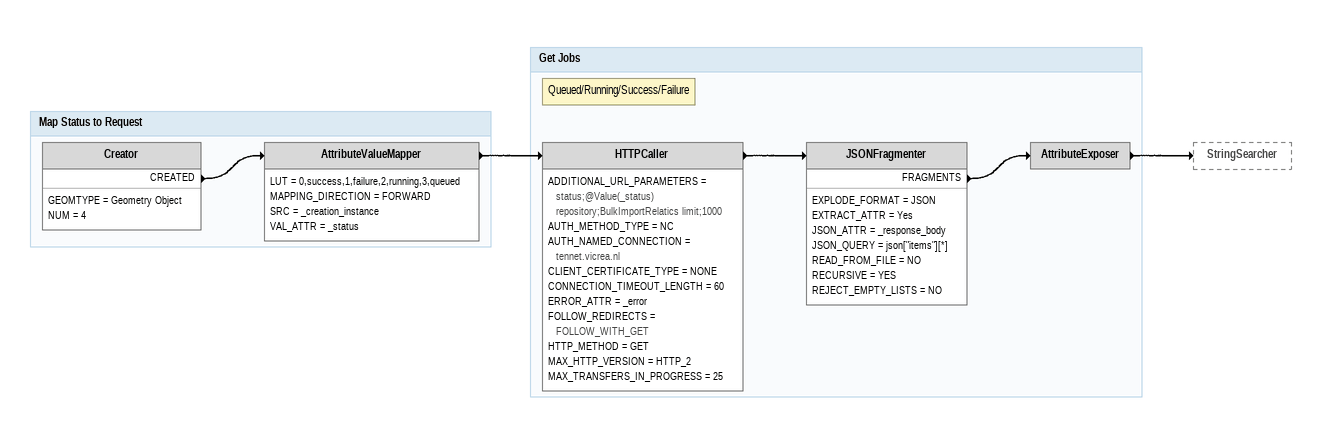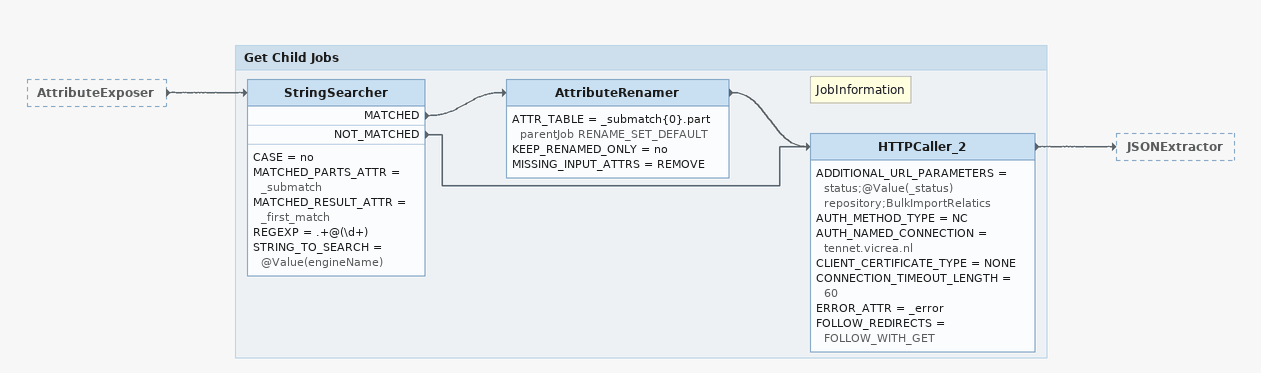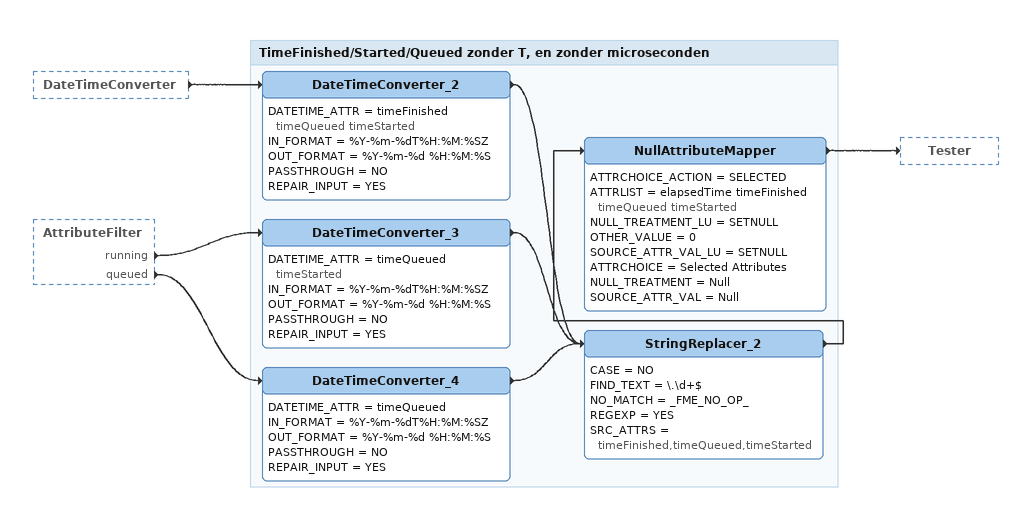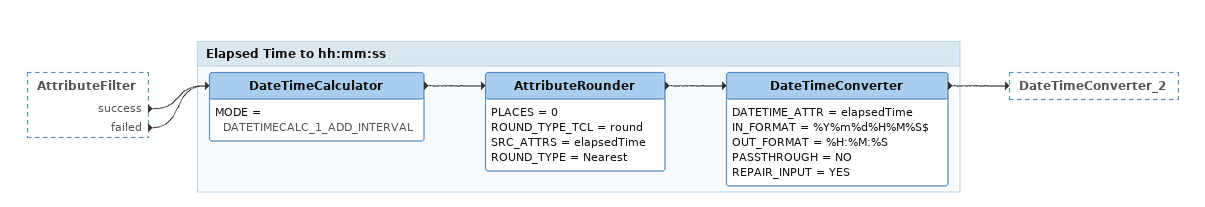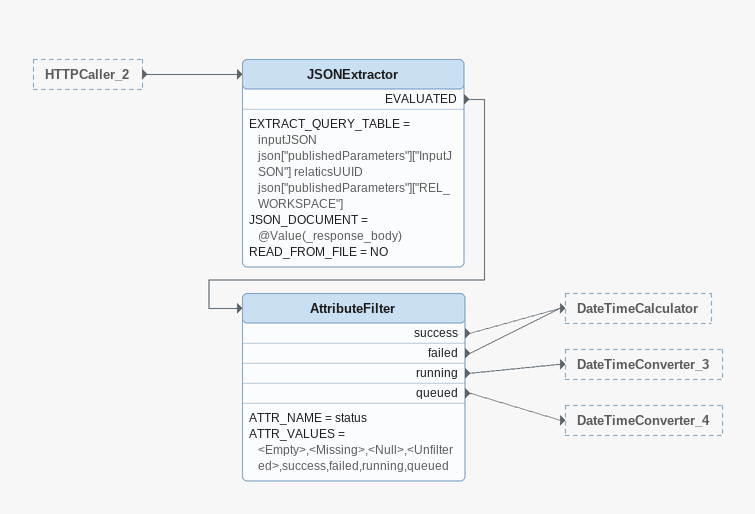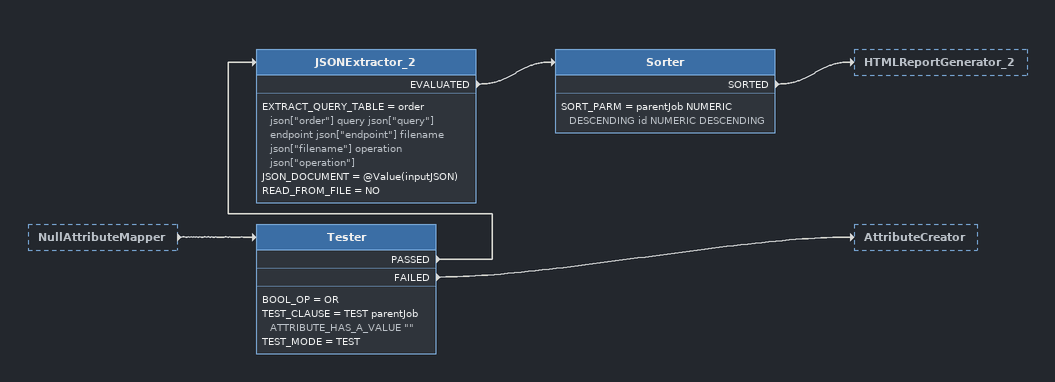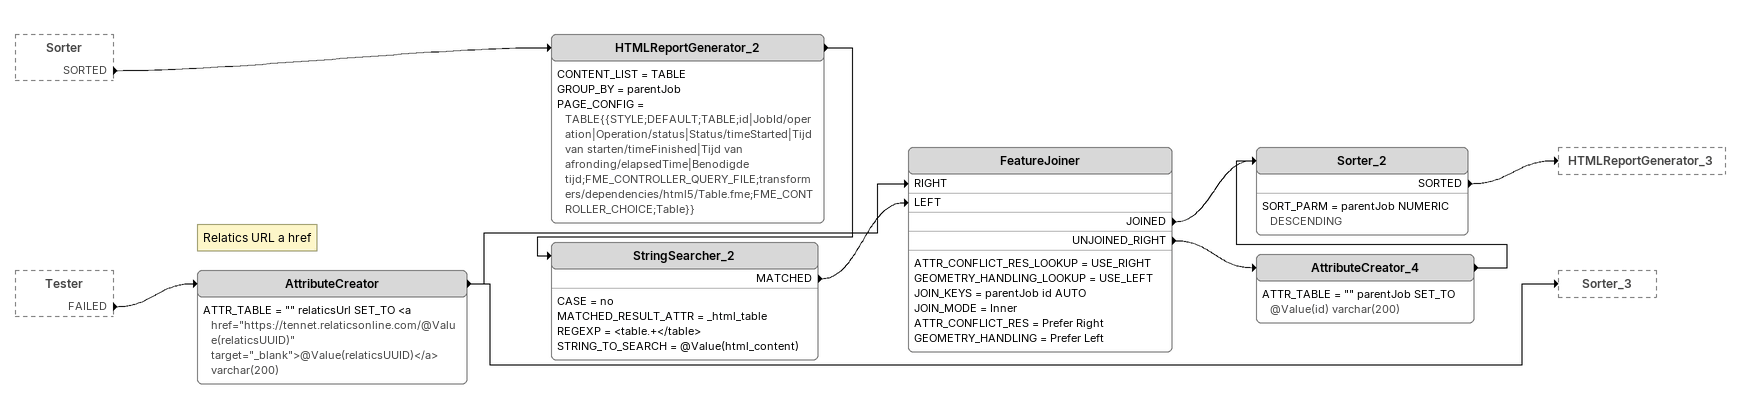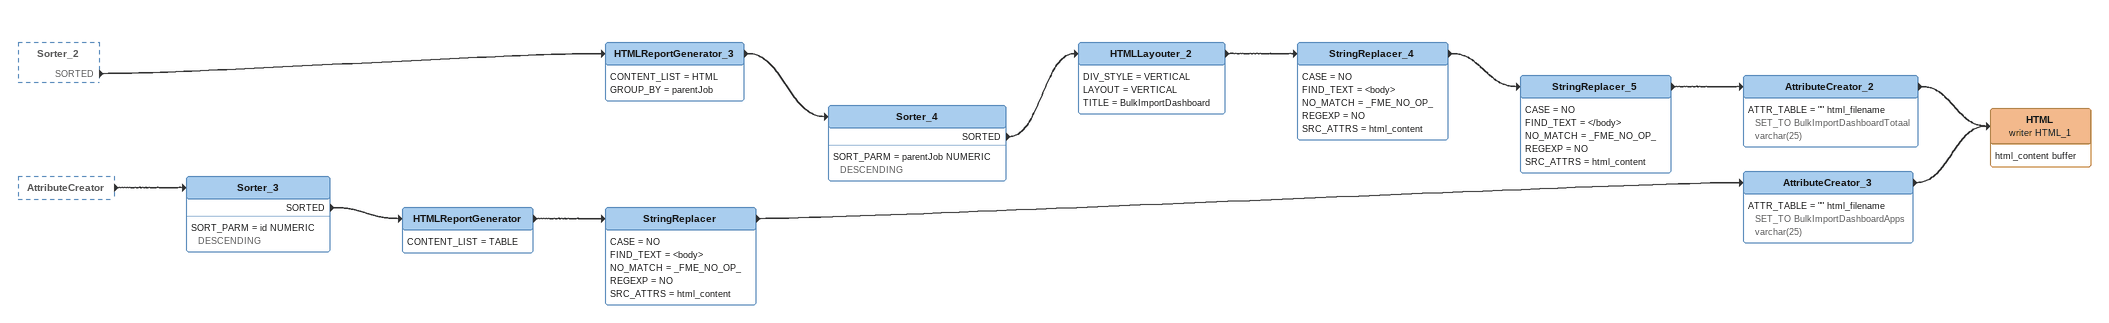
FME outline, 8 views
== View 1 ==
Bookmark: Map Status to Request
Creator
    GEOMTYPE = Geometry Object
    NUM = 4
    CREATED -> AttributeValueMapper
AttributeValueMapper
    LUT = 0,success,1,failure,2,running,3,queued
    MAPPING_DIRECTION = FORWARD
    SRC = _creation_instance
    VAL_ATTR = _status
    -> HTTPCaller

Bookmark: Get Jobs
Note: Queued/Running/Success/Failure
HTTPCaller
    ADDITIONAL_URL_PARAMETERS = status;@Value(_status) repository;BulkImportRelatics limit;1000
    AUTH_METHOD_TYPE = NC
    AUTH_NAMED_CONNECTION = tennet.vicrea.nl
    CLIENT_CERTIFICATE_TYPE = NONE
    CONNECTION_TIMEOUT_LENGTH = 60
    ERROR_ATTR = _error
    FOLLOW_REDIRECTS = FOLLOW_WITH_GET
    HTTP_METHOD = GET
    MAX_HTTP_VERSION = HTTP_2
    MAX_TRANSFERS_IN_PROGRESS = 25
    -> JSONFragmenter
JSONFragmenter
    EXPLODE_FORMAT = JSON
    EXTRACT_ATTR = Yes
    JSON_ATTR = _response_body
    JSON_QUERY = json["items"][*]
    READ_FROM_FILE = NO
    RECURSIVE = YES
    REJECT_EMPTY_LISTS = NO
    FRAGMENTS -> AttributeExposer
AttributeExposer
    -> StringSearcher

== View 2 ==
AttributeExposer [outside]
    -> StringSearcher

Bookmark: Get Child Jobs
StringSearcher
    CASE = no
    MATCHED_PARTS_ATTR = _submatch
    MATCHED_RESULT_ATTR = _first_match
    REGEXP = .+@(\d+)
    STRING_TO_SEARCH = @Value(engineName)
    MATCHED -> AttributeRenamer
    NOT_MATCHED -> HTTPCaller_2
AttributeRenamer
    ATTR_TABLE = _submatch{0}.part parentJob RENAME_SET_DEFAULT
    KEEP_RENAMED_ONLY = no
    MISSING_INPUT_ATTRS = REMOVE
    -> HTTPCaller_2
Note: JobInformation
HTTPCaller_2
    ADDITIONAL_URL_PARAMETERS = status;@Value(_status) repository;BulkImportRelatics
    AUTH_METHOD_TYPE = NC
    AUTH_NAMED_CONNECTION = tennet.vicrea.nl
    CLIENT_CERTIFICATE_TYPE = NONE
    CONNECTION_TIMEOUT_LENGTH = 60
    ERROR_ATTR = _error
    FOLLOW_REDIRECTS = FOLLOW_WITH_GET
    -> JSONExtractor

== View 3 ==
DateTimeConverter [outside]
    -> DateTimeConverter_2
AttributeFilter [outside]
    running -> DateTimeConverter_3
    queued -> DateTimeConverter_4

Bookmark: TimeFinished/Started/Queued zonder T, en zonder microseconden
DateTimeConverter_2
    DATETIME_ATTR = timeFinished timeQueued timeStarted
    IN_FORMAT = %Y-%m-%dT%H:%M:%SZ
    OUT_FORMAT = %Y-%m-%d %H:%M:%S
    PASSTHROUGH = NO
    REPAIR_INPUT = YES
    -> StringReplacer_2
DateTimeConverter_3
    DATETIME_ATTR = timeQueued timeStarted
    IN_FORMAT = %Y-%m-%dT%H:%M:%SZ
    OUT_FORMAT = %Y-%m-%d %H:%M:%S
    PASSTHROUGH = NO
    REPAIR_INPUT = YES
    -> StringReplacer_2
DateTimeConverter_4
    DATETIME_ATTR = timeQueued
    IN_FORMAT = %Y-%m-%dT%H:%M:%SZ
    OUT_FORMAT = %Y-%m-%d %H:%M:%S
    PASSTHROUGH = NO
    REPAIR_INPUT = YES
    -> StringReplacer_2
StringReplacer_2
    CASE = NO
    FIND_TEXT = \.\d+$
    NO_MATCH = _FME_NO_OP_
    REGEXP = YES
    SRC_ATTRS = timeFinished,timeQueued,timeStarted
    -> NullAttributeMapper
NullAttributeMapper
    ATTRCHOICE_ACTION = SELECTED
    ATTRLIST = elapsedTime timeFinished timeQueued timeStarted
    NULL_TREATMENT_LU = SETNULL
    OTHER_VALUE = 0
    SOURCE_ATTR_VAL_LU = SETNULL
    ATTRCHOICE = Selected Attributes
    NULL_TREATMENT = Null
    SOURCE_ATTR_VAL = Null
    -> Tester

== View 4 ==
AttributeFilter [outside]
    success -> DateTimeCalculator
    failed -> DateTimeCalculator

Bookmark: Elapsed Time to hh:mm:ss
DateTimeCalculator
    MODE = DATETIMECALC_1_ADD_INTERVAL
    -> AttributeRounder
AttributeRounder
    PLACES = 0
    ROUND_TYPE_TCL = round
    SRC_ATTRS = elapsedTime
    ROUND_TYPE = Nearest
    -> DateTimeConverter
DateTimeConverter
    DATETIME_ATTR = elapsedTime
    IN_FORMAT = %Y%m%d%H%M%S$
    OUT_FORMAT = %H:%M:%S
    PASSTHROUGH = NO
    REPAIR_INPUT = YES
    -> DateTimeConverter_2

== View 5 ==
HTTPCaller_2 [outside]
    -> JSONExtractor
JSONExtractor
    EXTRACT_QUERY_TABLE = inputJSON json["publishedParameters"]["InputJSON"] relaticsUUID json["publishedParameters"]["REL_WORKSPACE"]
    JSON_DOCUMENT = @Value(_response_body)
    READ_FROM_FILE = NO
    EVALUATED -> AttributeFilter
AttributeFilter
    ATTR_NAME = status
    ATTR_VALUES = <Empty>,<Missing>,<Null>,<Unfiltered>,success,failed,running,queued
    success -> DateTimeCalculator
    failed -> DateTimeCalculator
    running -> DateTimeConverter_3
    queued -> DateTimeConverter_4

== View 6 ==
NullAttributeMapper [outside]
    -> Tester
Tester
    BOOL_OP = OR
    TEST_CLAUSE = TEST parentJob ATTRIBUTE_HAS_A_VALUE ""
    TEST_MODE = TEST
    PASSED -> JSONExtractor_2
    FAILED -> AttributeCreator
JSONExtractor_2
    EXTRACT_QUERY_TABLE = order json["order"] query json["query"] endpoint json["endpoint"] filename json["filename"] operation json["operation"]
    JSON_DOCUMENT = @Value(inputJSON)
    READ_FROM_FILE = NO
    EVALUATED -> Sorter
Sorter
    SORT_PARM = parentJob NUMERIC DESCENDING id NUMERIC DESCENDING
    SORTED -> HTMLReportGenerator_2

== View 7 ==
Sorter [outside]
    SORTED -> HTMLReportGenerator_2
Tester [outside]
    FAILED -> AttributeCreator
HTMLReportGenerator_2
    CONTENT_LIST = TABLE
    GROUP_BY = parentJob
    PAGE_CONFIG = TABLE{{STYLE;DEFAULT;TABLE;id|JobId/operation|Operation/status|Status/timeStarted|Tijd van starten/timeFinished|Tijd van afronding/elapsedTime|Benodigde tijd;FME_CONTROLLER_QUERY_FILE;transformers/dependencies/html5/Table.fme;FME_CONTROLLER_CHOICE;Table}}
    -> StringSearcher_2
StringSearcher_2
    CASE = no
    MATCHED_RESULT_ATTR = _html_table
    REGEXP = <table.+</table>
    STRING_TO_SEARCH = @Value(html_content)
    MATCHED -> FeatureJoiner [LEFT]
Note: Relatics URL a href
AttributeCreator
    ATTR_TABLE = "" relaticsUrl SET_TO <a href="https://tennet.relaticsonline.com/@Value(relaticsUUID)" target="_blank">@Value(relaticsUUID)</a> varchar(200)
    -> FeatureJoiner [RIGHT]
    -> Sorter_3
FeatureJoiner
    ATTR_CONFLICT_RES_LOOKUP = USE_RIGHT
    GEOMETRY_HANDLING_LOOKUP = USE_LEFT
    JOIN_KEYS = parentJob id AUTO
    JOIN_MODE = Inner
    ATTR_CONFLICT_RES = Prefer Right
    GEOMETRY_HANDLING = Prefer Left
    JOINED -> Sorter_2
    UNJOINED_RIGHT -> AttributeCreator_4
AttributeCreator_4
    ATTR_TABLE = "" parentJob SET_TO @Value(id) varchar(200)
    -> Sorter_2
Sorter_2
    SORT_PARM = parentJob NUMERIC DESCENDING
    SORTED -> HTMLReportGenerator_3

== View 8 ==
Sorter_2 [outside]
    SORTED -> HTMLReportGenerator_3
AttributeCreator [outside]
    -> Sorter_3
HTMLReportGenerator_3
    CONTENT_LIST = HTML
    GROUP_BY = parentJob
    -> Sorter_4
Sorter_4
    SORT_PARM = parentJob NUMERIC DESCENDING
    SORTED -> HTMLLayouter_2
HTMLLayouter_2
    DIV_STYLE = VERTICAL
    LAYOUT = VERTICAL
    TITLE = BulkImportDashboard
    -> StringReplacer_4
StringReplacer_4
    CASE = NO
    FIND_TEXT = <body>
    NO_MATCH = _FME_NO_OP_
    REGEXP = NO
    SRC_ATTRS = html_content
    -> StringReplacer_5
StringReplacer_5
    CASE = NO
    FIND_TEXT = </body>
    NO_MATCH = _FME_NO_OP_
    REGEXP = NO
    SRC_ATTRS = html_content
    -> AttributeCreator_2
AttributeCreator_2
    ATTR_TABLE = "" html_filename SET_TO BulkImportDashboardTotaal varchar(25)
    -> HTML (writer HTML_1)
Sorter_3
    SORT_PARM = id NUMERIC DESCENDING
    SORTED -> HTMLReportGenerator
HTMLReportGenerator
    CONTENT_LIST = TABLE
    -> StringReplacer
StringReplacer
    CASE = NO
    FIND_TEXT = <body>
    NO_MATCH = _FME_NO_OP_
    REGEXP = NO
    SRC_ATTRS = html_content
    -> AttributeCreator_3
AttributeCreator_3
    ATTR_TABLE = "" html_filename SET_TO BulkImportDashboardApps varchar(25)
    -> HTML (writer HTML_1)
HTML (writer HTML_1)
    attributes: html_content buffer
